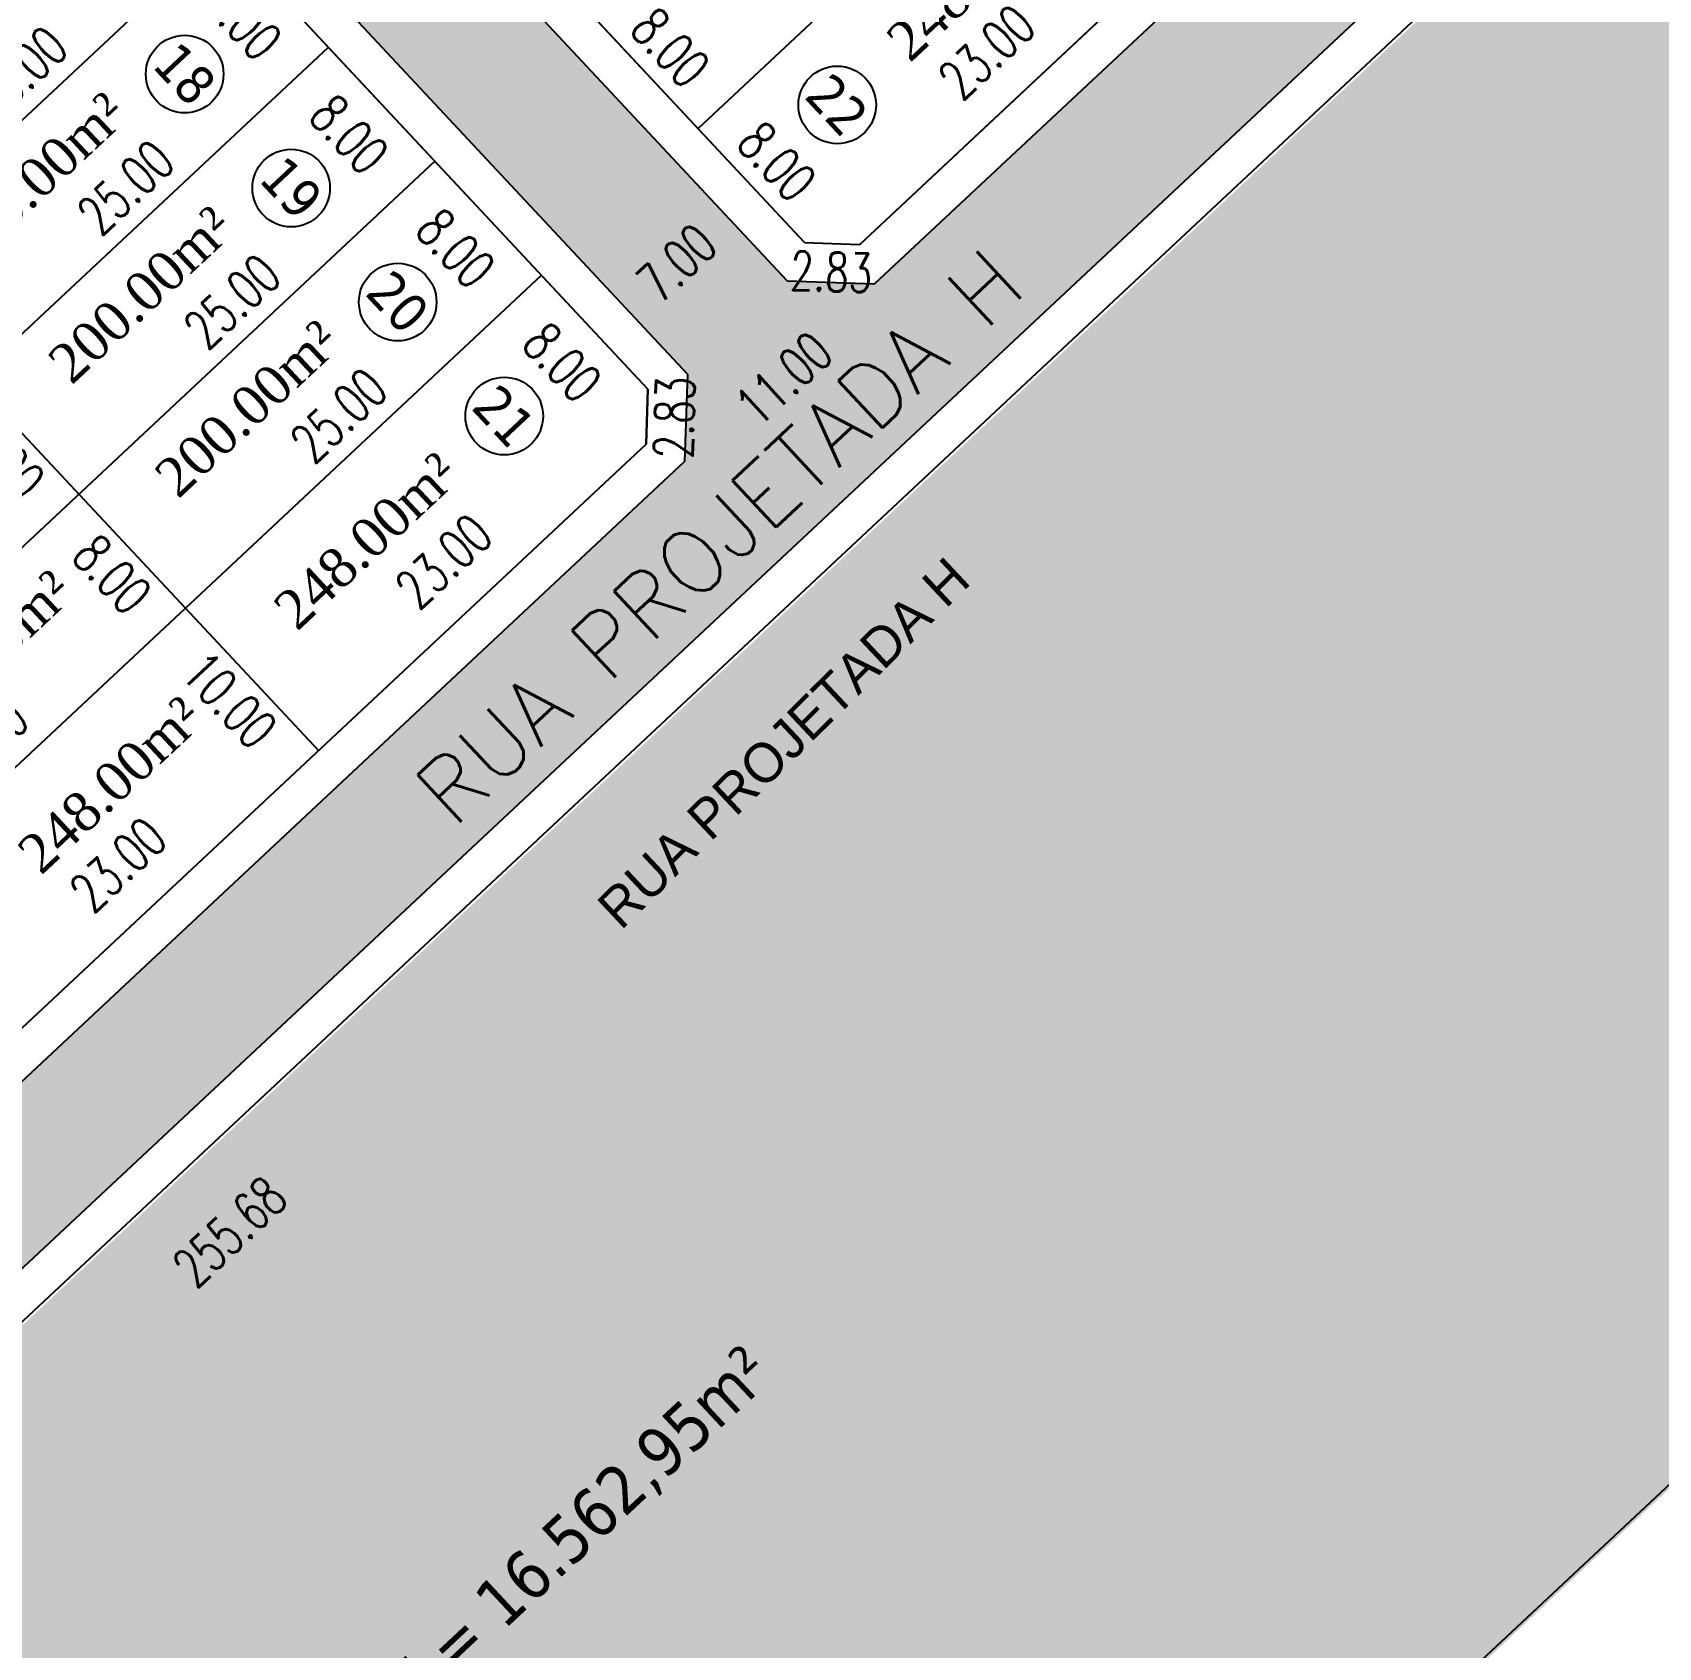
# Model space of a CAD drawing. Header units: metres. Extents: x 437145 to 437701, y 9614495 to 9615043.
# Drawn here: x 437431.1 to 437514.5, y 9614640.9 to 9614723.7 of the extents above; entities that cross this region are included whole.
import ezdxf

# ---------------------------------------------------------------- set-up
doc = ezdxf.new("R2010")
doc.units = ezdxf.units.M
doc.header["$PDMODE"] = 35
doc.header["$PDSIZE"] = 0.1
for name, color, linetype in [('ADUTORA', 90, 'Continuous'), ('AREA', 7, 'Continuous'), ('Auxiliar', 7, 'Continuous'), ('COTAS', 10, 'Continuous'), ('Layer3', 1, 'Continuous'), ('M_FIO', 32, 'Continuous'), ('ÁREA', 7, 'Continuous')]:
    doc.layers.add(name, color=color, linetype=linetype)
doc.styles.add('ARIAL', font='arial.ttf')
doc.styles.add('COTAS', font='romans.shx', dxfattribs={"width": 0.7})
doc.styles.add('symplex', font='simplex.shx', dxfattribs={"bigfont": 'bigfont.shx'})
doc.styles.add('tahoma', font='tahoma.ttf')
doc.styles.add('ÁREA', font='times.ttf', dxfattribs={"height": 2})
doc.dimstyles.new('C-75', dxfattribs={"dimtxt": 2, "dimasz": 0.2, "dimexe": 0, "dimexo": 0, "dimgap": 1, "dimtad": 0, "dimzin": 4, "dimdsep": 46, "dimtxsty": 'COTAS', "dimblk1": 'BOL-COT', "dimblk2": 'BOL-COT', "dimsah": 1, "dimcen": 0.1, "dimse1": 1, "dimse2": 1, "dimsd1": 1, "dimsd2": 1, "dimclrd": 8, "dimclre": 256, "dimaunit": 1, "dimadec": 3, "dimazin": 0, "dimtfac": 0.5, "dimtix": 1, "dimtmove": 0, "dimatfit": 3, "dimldrblk": 'BOL-COT', "dimfxl": 1, "dimtolj": 1, "dimtzin": 0, "dimarcsym": 0})

# ---------------------------------------------------------------- blocks, each defined once
blk = doc.blocks.new('*D418')
at = {"layer": 'Defpoints', "color": 0, "transparency": 16777216}
for p in [(2585.276357768147, 1047.392078472632), (2585.276423318801, 1045.548344279039), (2610.276423352911, 1045.54923310909)]:
    blk.add_point(p, dxfattribs=at)
at = {"layer": 'Layer3', "transparency": 16777216, "insert": (2597.776357785201, 1047.392522887658), "char_height": 2, "attachment_point": 5, "rotation": 0.002037048421005068, "style": 'COTAS'}
blk.add_mtext('\\A1;25.00', dxfattribs=at)
blk = doc.blocks.new('BOL-COT')
at = {"layer": 'COTAS'}
for p, q in [((-1.999999999999943, 8.53e-14), (2, 8.53e-14)), ((0, -2.999999999999971), (0, 3.000000000000028))]:
    blk.add_line(p, q, dxfattribs=at)
blk.add_circle((0, 0), 0.4, dxfattribs=at)
blk = doc.blocks.new('*D423')
at = {"layer": 'Defpoints', "color": 0, "transparency": 16777216}
for p in [(2585.276642200405, 1039.39207847822), (2585.27670775106, 1037.548344282764), (2610.276707785519, 1037.549233112815)]:
    blk.add_point(p, dxfattribs=at)
at = {"layer": 'Layer3', "transparency": 16777216, "insert": (2597.776642217635, 1039.392522893246), "char_height": 2, "attachment_point": 5, "rotation": 0.002037048421005068, "style": 'COTAS'}
blk.add_mtext('\\A1;25.00', dxfattribs=at)
blk = doc.blocks.new('*D427')
at = {"layer": 'Defpoints', "color": 0, "transparency": 16777216}
for p in [(2585.276926620367, 1031.392078491259), (2585.276992170746, 1029.54834429394), (2610.276992204972, 1029.549233120265)]:
    blk.add_point(p, dxfattribs=at)
at = {"layer": 'Layer3', "transparency": 16777216, "insert": (2597.776926637479, 1031.392522904421), "char_height": 2, "attachment_point": 5, "rotation": 0.0020370398832807433, "style": 'COTAS'}
blk.add_mtext('\\A1;25.00', dxfattribs=at)
blk = doc.blocks.new('*D431')
at = {"layer": 'Defpoints', "color": 0, "transparency": 16777216}
for p in [(2610.276992205671, 1029.549233116541), (2607.997557326302, 1021.549152074414), (2610.277276631701, 1021.549233125853)]:
    blk.add_point(p, dxfattribs=at)
at = {"layer": 'Layer3', "transparency": 16777216, "insert": (2607.997415113287, 1025.549152069758), "char_height": 2, "attachment_point": 5, "rotation": 270.0020370513944, "style": 'COTAS'}
blk.add_mtext('\\A1;8.00', dxfattribs=at)
blk = doc.blocks.new('*D432')
at = {"layer": 'Defpoints', "color": 0, "transparency": 16777216}
for p in [(2585.277211044683, 1023.392078487533), (2585.277276595613, 1021.54834429394), (2610.277276630887, 1021.549233127716)]:
    blk.add_point(p, dxfattribs=at)
at = {"layer": 'Layer3', "transparency": 16777216, "insert": (2597.77721106232, 1023.392522904421), "char_height": 2, "attachment_point": 5, "rotation": 0.0020370569586835563, "style": 'COTAS'}
blk.add_mtext('\\A1;25.00', dxfattribs=at)
blk = doc.blocks.new('*D434')
at = {"layer": 'Defpoints', "color": 0, "transparency": 16777216}
for p in [(2581.180181866244, 1029.370342893857), (2581.180466293206, 1021.370342897582), (2583.711088575796, 1021.370432869733)]:
    blk.add_point(p, dxfattribs=at)
at = {"layer": 'Layer3', "transparency": 16777216, "insert": (2583.710946362315, 1025.370432867068), "char_height": 2, "attachment_point": 5, "rotation": 270.0020370580631, "style": 'COTAS'}
blk.add_mtext('\\A1;8.00', dxfattribs=at)
blk = doc.blocks.new('*D435')
at = {"layer": 'Defpoints', "color": 0, "transparency": 16777216}
for p in [(2585.276486533758, 1023.583527554157), (2560.277276967152, 1021.538638731795), (2585.277276637522, 1021.548344292077)]:
    blk.add_point(p, dxfattribs=at)
at = {"layer": 'Layer3', "transparency": 16777216, "insert": (2572.776486698573, 1023.578674774016), "char_height": 2, "attachment_point": 5, "rotation": 0.022243504854239943, "style": 'COTAS'}
blk.add_mtext('\\A1;25.00', dxfattribs=at)
blk = doc.blocks.new('*D436')
at = {"layer": 'Defpoints', "color": 0, "transparency": 16777216}
for p in [(2610.277276629838, 1021.549233125853), (2607.997841750062, 1013.549152074447), (2610.277561055752, 1013.549233125853)]:
    blk.add_point(p, dxfattribs=at)
at = {"layer": 'Layer3', "transparency": 16777216, "insert": (2607.997699537105, 1017.549152074447), "char_height": 2, "attachment_point": 5, "rotation": 270.0020370505582, "style": 'COTAS'}
blk.add_mtext('\\A1;8.00', dxfattribs=at)
blk = doc.blocks.new('*D437')
at = {"layer": 'Defpoints', "color": 0, "transparency": 16777216}
for p in [(2585.277495469147, 1015.39207850616), (2585.277561019664, 1013.548344301391), (2610.277561055055, 1013.549233129579)]:
    blk.add_point(p, dxfattribs=at)
at = {"layer": 'Layer3', "transparency": 16777216, "insert": (2597.777495486842, 1015.392522920254), "char_height": 2, "attachment_point": 5, "rotation": 0.0020370441520397727, "style": 'COTAS'}
blk.add_mtext('\\A1;25.00', dxfattribs=at)
blk = doc.blocks.new('*D439')
at = {"layer": 'Defpoints', "color": 0, "transparency": 16777216}
for p in [(2581.180466290296, 1021.370342895719), (2581.180750717259, 1013.370342905033), (2583.711373000138, 1013.370432877184)]:
    blk.add_point(p, dxfattribs=at)
at = {"layer": 'Layer3', "transparency": 16777216, "insert": (2583.711230786657, 1017.370432872656), "char_height": 2, "attachment_point": 5, "rotation": 270.0020370580645, "style": 'COTAS'}
blk.add_mtext('\\A1;8.00', dxfattribs=at)
blk = doc.blocks.new('*D440')
at = {"layer": 'Defpoints', "color": 0, "transparency": 16777216}
for p in [(2585.276770957509, 1015.583527557883), (2560.277561392252, 1013.538638737384), (2585.277561061574, 1013.548344301391)]:
    blk.add_point(p, dxfattribs=at)
at = {"layer": 'Layer3', "transparency": 16777216, "insert": (2572.776771122848, 1015.578674775879), "char_height": 2, "attachment_point": 5, "rotation": 0.022243513392910287, "style": 'COTAS'}
blk.add_mtext('\\A1;25.00', dxfattribs=at)
blk = doc.blocks.new('*D441')
at = {"layer": 'Defpoints', "color": 0, "transparency": 16777216}
for p in [(2610.277561055929, 1013.549233148206), (2607.998126171845, 1005.549152104283), (2610.277845481726, 1005.549233155656)]:
    blk.add_point(p, dxfattribs=at)
at = {"layer": 'Layer3', "transparency": 16777216, "insert": (2607.997983958946, 1009.549152100558), "char_height": 2, "attachment_point": 5, "rotation": 270.0020370497263, "style": 'COTAS'}
blk.add_mtext('\\A1;8.00', dxfattribs=at)
blk = doc.blocks.new('*D442')
at = {"layer": 'Defpoints', "color": 0, "transparency": 16777216}
for p in [(2585.106200705709, 1006.25523830052), (2585.106336872059, 1002.425340744066), (2608.106336837716, 1002.426158475089)]:
    blk.add_point(p, dxfattribs=at)
at = {"layer": 'Layer3', "transparency": 16777216, "insert": (2596.606200688537, 1006.255647166032), "char_height": 2, "attachment_point": 5, "rotation": 0.002037066801559902, "style": 'COTAS'}
blk.add_mtext('\\A1;23.00', dxfattribs=at)
blk = doc.blocks.new('*D444')
at = {"layer": 'Defpoints', "color": 0, "transparency": 16777216}
for p in [(2585.27781881843, 1006.298700671974), (2562.277916618006, 1003.547526585269), (2585.277916602174, 1003.548344306979)]:
    blk.add_point(p, dxfattribs=at)
at = {"layer": 'Layer3', "transparency": 16777216, "insert": (2573.777818826346, 1006.298291811119), "char_height": 2, "attachment_point": 5, "rotation": 0.002037043599542301, "style": 'COTAS'}
blk.add_mtext('\\A1;23.00', dxfattribs=at)
blk = doc.blocks.new('*D445')
at = {"layer": 'Defpoints', "color": 0, "transparency": 16777216}
for p in [(2585.277561019664, 1013.548344301391), (2583.714371300035, 1003.548288710042), (2585.277916602174, 1003.548344306979)]:
    blk.add_point(p, dxfattribs=at)
at = {"layer": 'Layer3', "transparency": 16777216, "insert": (2583.714193508781, 1008.548288707248), "char_height": 2, "attachment_point": 5, "rotation": 270.00203733770746, "style": 'COTAS'}
blk.add_mtext('\\A1;10.00', dxfattribs=at)
blk = doc.blocks.new('*D529')
at = {"layer": 'Defpoints', "color": 0, "transparency": 16777216}
for p in [(2621.277276624076, 1021.549624210554), (2621.277561049932, 1013.549624216142), (2623.069725343283, 1013.549687933375)]:
    blk.add_point(p, dxfattribs=at)
at = {"layer": 'Layer3', "transparency": 16777216, "insert": (2623.069583130356, 1017.549687930581), "char_height": 2, "attachment_point": 5, "rotation": 270.00203705014275, "style": 'COTAS'}
blk.add_mtext('\\A1;8.00', dxfattribs=at)
blk = doc.blocks.new('*D531')
at = {"layer": 'Defpoints', "color": 0, "transparency": 16777216}
for p in [(2646.276770930091, 1015.585696310136), (2621.277561364486, 1013.540807484049), (2646.277561034158, 1013.550513048056)]:
    blk.add_point(p, dxfattribs=at)
at = {"layer": 'Layer3', "transparency": 16777216, "insert": (2633.776771095254, 1015.580843528132), "char_height": 2, "attachment_point": 5, "rotation": 0.02224351339259516, "style": 'COTAS'}
blk.add_mtext('\\A1;25.00', dxfattribs=at)
blk = doc.blocks.new('*D534')
at = {"layer": 'Defpoints', "color": 0, "transparency": 16777216}
for p in [(2621.277561050106, 1013.549624238494), (2621.277845475031, 1005.549624244082), (2623.070009771292, 1005.549687961106)]:
    blk.add_point(p, dxfattribs=at)
at = {"layer": 'Layer3', "transparency": 16777216, "insert": (2623.06986755883, 1009.549687958312), "char_height": 2, "attachment_point": 5, "rotation": 270.0020370434727, "style": 'COTAS'}
blk.add_mtext('\\A1;8.00', dxfattribs=at)
blk = doc.blocks.new('*D535')
at = {"layer": 'Defpoints', "color": 0, "transparency": 16777216}
for p in [(2646.277818791654, 1006.300869416776), (2623.277916590241, 1003.549695330071), (2646.277916575398, 1003.550513051781)]:
    blk.add_point(p, dxfattribs=at)
at = {"layer": 'Layer3', "transparency": 16777216, "insert": (2634.777818799076, 1006.300460555922), "char_height": 2, "attachment_point": 5, "rotation": 0.0020370435994506277, "style": 'COTAS'}
blk.add_mtext('\\A1;23.00', dxfattribs=at)
blk = doc.blocks.new('*D817')
at = {"layer": 'Defpoints', "color": 0, "transparency": 16777216}
for p in [(2610.276707780745, 1037.549233110953), (2607.997272899921, 1029.549152065416), (2610.27699220567, 1029.54923311654)]:
    blk.add_point(p, dxfattribs=at)
at = {"layer": 'Layer3', "transparency": 16777216, "insert": (2607.997130687459, 1033.549152062622), "char_height": 2, "attachment_point": 5, "rotation": 270.0020370434727, "style": 'COTAS'}
blk.add_mtext('\\A1;8.00', dxfattribs=at)
blk = doc.blocks.new('*D827')
at = {"layer": 'Defpoints', "color": 0, "transparency": 16777216}
for p in [(2610.277845481725, 1005.549233155656), (2608.277916587156, 1003.549162049177), (2609.26707355431, 1002.560075414473)]:
    blk.add_point(p, dxfattribs=at)
at = {"layer": 'Layer3', "transparency": 16777216, "insert": (2610.267038001595, 1003.560110967713), "char_height": 2, "attachment_point": 5, "rotation": 45.00203703554999, "style": 'COTAS'}
blk.add_mtext('\\A1;2.83', dxfattribs=at)
blk = doc.blocks.new('*D828')
at = {"layer": 'Defpoints', "color": 0, "transparency": 16777216}
for p in [(2621.277845473227, 1005.549624419171), (2623.277916775807, 1003.549695331934), (2622.249905836349, 1002.521611290419)]:
    blk.add_point(p, dxfattribs=at)
at = {"layer": 'Layer3', "transparency": 16777216, "insert": (2621.249870185059, 1003.521575834037), "char_height": 2, "attachment_point": 5, "rotation": 315.002037084544, "style": 'COTAS'}
blk.add_mtext('\\A1;2.83', dxfattribs=at)
blk = doc.blocks.new('*D878')
at = {"layer": 'Defpoints', "color": 0, "transparency": 16777216}
for p in [(2610.277841613593, 1005.657969151023), (2621.277845475148, 1005.549624443385), (2621.234273029824, 1001.125808298918)]:
    blk.add_point(p, dxfattribs=at)
at = {"layer": 'Layer3', "transparency": 16777216, "insert": (2615.734271099047, 1001.179980652737), "char_height": 2, "attachment_point": 5, "rotation": 359.43568258449824, "style": 'COTAS'}
blk.add_mtext('\\A1;11.00', dxfattribs=at)
blk = doc.blocks.new('*D879')
at = {"layer": 'Defpoints', "color": 0, "transparency": 16777216}
for p in [(2612.277713567159, 1009.259546164754), (2619.277713563957, 1009.259795036498), (2619.277713563957, 1009.259795040223)]:
    blk.add_point(p, dxfattribs=at)
at = {"layer": 'Layer3', "transparency": 16777216, "insert": (2615.777713565558, 1009.259670604351), "char_height": 2, "attachment_point": 5, "rotation": 0.0020370429361889534, "style": 'COTAS'}
blk.add_mtext('\\A1;7.00', dxfattribs=at)
blk = doc.blocks.new('*D905')
at = {"layer": 'Defpoints', "color": 0, "transparency": 16777216}
for p in [(2437.267323798583, 992.5310568637407), (2692.948306783478, 992.540147149489), (2692.948445382822, 988.6417860030389)]:
    blk.add_point(p, dxfattribs=at)
at = {"layer": 'Layer3', "transparency": 16777216, "insert": (2565.107953890376, 988.6372408601648), "char_height": 2, "attachment_point": 5, "rotation": 0.0020370502398767785, "style": 'COTAS'}
blk.add_mtext('\\A1;255.68', dxfattribs=at)
blk = doc.blocks.new('atutu')
h = blk.add_hatch(color=252)
h.dxf.hatch_style = 1
h.paths.add_polyline_path([(2863.27140678136, 1159.558238957408), (2832.441365581961, 1159.557143029156), (2829.269912204845, 1162.728995614085), (2829.271411739139, 1186.557193566445), (2822.271411752119, 1186.556761926371), (2822.269912194019, 1162.728213547128), (2819.09828051572, 1159.556668717745), (2712.443942977023, 1159.552877426478), (2709.272258869338, 1162.724336050782), (2709.271411981923, 1186.548470260906), (2702.271411822259, 1186.552842710498), (2702.272258873936, 1162.724087221879), (2699.100800246664, 1159.552403111342), (2531.943943363696, 1159.546461113128), (2528.772258974577, 1162.717918372113), (2528.771411935881, 1186.546327062282), (2521.771411945776, 1186.546083545643), (2521.772258983716, 1162.717701955098), (2518.600845955045, 1159.545986803579), (2436.443943144952, 1159.54306633431), (2433.2734401203, 1162.71334396522), (2433.272602327134, 1186.281645370978), (2426.272602420324, 1186.281645370978), (2426.281634772279, 928.7582939084205), (2433.281757170125, 928.7429307180973), (2433.279530455964, 991.3835418525669), (2436.438828028122, 994.5430630039009), (2521.436665092793, 994.5460849482151), (2521.436663749652, 994.5460745378914), (2524.218322191311, 994.5462978762192), (2531.21832219556, 994.5462978762192), (2534.779809492489, 994.5465489349843), (2534.768827719056, 994.5465589541527), (2792.106664956047, 994.5557081423284), (2795.278350587318, 991.384248027909), (2795.280577226275, 928.7558006759319), (2802.280577230408, 928.7558006759319), (2802.278350192495, 991.3954800054016), (2805.438827599015, 994.5561821426782), (2853.117648044625, 994.5578772801491), (2856.278350169154, 991.3973998952242), (2856.280577190186, 928.7582247092904), (2863.271366820345, 928.7582182477745)])
h.paths.add_polyline_path([(2612.272733265674, 1149.377741661254), (2612.277876275673, 1004.720887549552), (2609.106416146004, 1001.549201898608), (2561.449562127493, 1001.547507541585), (2558.277876297152, 1004.718967855308), (2558.272733288899, 1149.375821790058), (2561.444193402853, 1152.547507431689), (2609.101047624275, 1152.549201786849)], flags=16)
h.paths.add_polyline_path([(2619.272733261599, 1149.377990736025), (2622.444193176891, 1152.549676178354), (2670.101047609316, 1152.551370531651), (2673.272733240237, 1149.379910415369), (2673.277876248957, 1004.723056471306), (2670.106415938784, 1001.551370641547), (2622.449562099786, 1001.549676290113), (2619.277876271133, 1004.721136598247)], flags=16)
h.paths.add_polyline_path([(2551.272733292741, 1149.375572922039), (2551.277876301635, 1004.71871880475), (2548.106416166318, 1001.54703315008), (2500.449561969459, 1001.545338791195), (2497.277876336617, 1004.716798911202), (2497.27273331678, 1149.373653047118), (2500.444193430443, 1152.545338683161), (2548.101047658676, 1152.547033038321)], flags=16)
h.paths.add_polyline_path([(2680.272733235522, 1149.38015928525), (2683.444193349302, 1152.551844926882), (2731.101047563856, 1152.553539282042), (2734.272733212822, 1149.382079150859), (2734.277876221657, 1004.725225419137), (2731.106415716897, 1001.553539395663), (2683.449562278367, 1001.551845034915), (2680.27787624494, 1004.723305547941)], flags=16)
h.paths.add_polyline_path([(2490.272733319516, 1149.373404180962), (2490.27787634011, 1004.716550035733), (2487.106416225748, 1001.544864403415), (2436.452177504509, 1001.543063480738), (2433.279056522612, 1004.715958876866), (2433.27391435121, 1149.372558730054), (2436.44419347503, 1152.54306327771), (2487.101047690341, 1152.544864293519)], flags=16)
h.paths.add_polyline_path([(2741.272733208806, 1149.382328035641), (2744.444193322643, 1152.554013671684), (2792.101047538128, 1152.555708026844), (2795.272733186803, 1149.384247895661), (2795.277876196395, 1004.727393774647), (2792.106416082732, 1001.555708140466), (2744.449562452292, 1001.55401378158), (2741.277876218456, 1004.725474493909)], flags=16)
h.paths.add_polyline_path([(2802.272733183892, 1149.384496780443), (2805.444193296857, 1152.556182418349), (2853.101047503611, 1152.557876775372), (2856.272733159736, 1149.386416634875), (2856.277876169678, 1004.729562517586), (2853.106416056015, 1001.557876883405), (2805.449561822776, 1001.556182530108), (2802.277876191855, 1004.727642640802)], flags=16)
at = {"layer": 'Layer3'}
h = blk.add_hatch(dxfattribs=at)
h.set_pattern_fill('AR-SAND', color=85)
h.set_pattern_definition([(37.50000000000001, (-475198.4405669911, -9591283.716216572), (-0.0629933581096082, 1.926823769013158), [0, -1.52, 0, -1.7, 0, -1.625]), (7.499999999999999, (-475198.4405669911, -9591283.716216572), (1.769776705267727, 2.82214606522974), [0, -0.82, 0, -1.37, 0, -0.525]), (327.5, (-475199.6705669911, -9591283.716216572), (3.114141861751495, 0.0056590535369649), [0, -0.5, 0, -1.8, 0, -2.35]), (317.5, (-475199.6705669911, -9591283.716216572), (3.006126604572293, 0.8776755649342494), [0, -0.25, 0, -1.179999999999999, 0, -1.35])])
h.paths.add_polyline_path([(2436.126924705075, 992.384416006973), (2434.126995811495, 990.3843449042197), (2434.129192584916, 928.596102536192), (2693.799192777451, 928.5960575775262), (2693.796995679639, 990.3935770061817), (2691.796924574674, 992.393505905291)])
h.paths.add_polyline_path([(2562.124553583004, 959.3795919590647, -1), (2555.759081086983, 959.3795919590647, -1)], flags=0)
h.paths.add_polyline_path([(2559.989958347252, 986.9904585895147), (2567.923291675596, 986.9907406461443), (2567.923185015878, 989.9907406461442), (2559.989851687535, 989.9904585895146)], flags=24)
h.paths.add_polyline_path([(2688.787800929184, 962.7600555201079), (2688.788033209823, 956.2267221887614), (2691.788033208019, 956.2268288494106), (2691.787800927321, 962.7601621788943)], flags=24)
h.paths.add_polyline_path([(2435.671948866477, 962.7510564443674), (2435.672181147757, 956.2177231130208), (2438.672181145894, 956.21782977367), (2438.671948864614, 962.7511631050165)], flags=24)
h.paths.add_polyline_path([(2555.309725110792, 955.7966256462988), (2562.315601533419, 955.796874724796), (2562.315332728636, 963.3574858703669), (2555.30945630601, 963.357236790007)], flags=24)
h.paths.add_polyline_path([(2559.997437076201, 931.0975781907345), (2567.930770404544, 931.0978602473642), (2567.930663745059, 934.0978602473642), (2559.997330416716, 934.0975781907346)], flags=24)
h.paths.add_polyline_path([(2535.917833112903, 962.3164960877057), (2582.058685691178, 962.2808426660503), (2582.063393164683, 968.3730168030615), (2535.922540586349, 968.4086702247168)], flags=24)
at = {"layer": 'Layer3', "color": 0}
for p, q in [((2610.277845480678, 1005.549233153793), (2608.277916587156, 1003.549162049177)), ((2621.277845473227, 1005.549624419171), (2623.277916578425, 1003.549695529375))]:
    blk.add_line(p, q, dxfattribs=at)
at = {"layer": 'Layer3', "color": 252}
for p, q in [((2612.277874932532, 1004.720877139229), (2609.106414817763, 1001.549191503185)), ((2619.277874927992, 1004.721126187924), (2622.449560561066, 1001.549666075367))]:
    blk.add_line(p, q, dxfattribs=at)
at = {"layer": 'Layer3', "color": 0}
for points in [[(2829.271410125623, 1186.552887119684), (2863.271410113399, 1186.554095730516), (2863.271365478309, 928.7582078374508), (2435.280574230909, 928.7586033831868)], [(2585.272690274893, 1150.548344150516), (2585.277916601941, 1003.548344303253)], [(2610.277845480678, 1005.549233153793), (2610.272761378228, 1148.549233019683)], [(2621.277845473227, 1005.549624419171), (2621.272761372058, 1148.549624309275)], [(2560.276707252278, 1037.547455447126), (2610.276707779698, 1037.54923310909)], [(2560.276992139721, 1029.547455452713), (2610.276992205554, 1029.549233114678)], [(2560.277276565694, 1021.547455458301), (2610.277276630537, 1021.549233122128)], [(2560.277560992597, 1013.547455463889), (2610.277561054822, 1013.549233125853)], [(2621.277560966288, 1013.549624413583), (2671.27756102857, 1013.551402073684)], [(2562.277916805319, 1003.547526583406), (2608.277916571615, 1003.549162034276)], [(2623.277916775807, 1003.549695331934), (2669.27791636847, 1003.551330780941)], [(2437.278307785478, 992.5430824368779), (2692.948306703604, 992.5521723313901)], [(2426.281633429137, 928.7582834980966), (2863.280575801992, 928.758207835588)]]:
    blk.add_lwpolyline(points, dxfattribs=at)
for centre in [(2603.946882740967, 1033.569601543579), (2603.947167172353, 1025.569601355451), (2603.94745159105, 1017.569601556617), (2603.947736016091, 1009.569601584557), (2627.317030967935, 1009.561615676019)]:
    blk.add_circle(centre, 1.990958139869911, dxfattribs=at)
at = {"layer": 'M_FIO'}
for p, q in [((2612.277874933638, 1004.720877139229), (2609.106414818869, 1001.549191503185)), ((2619.277874929097, 1004.721126187924), (2622.449560562172, 1001.549666075367))]:
    blk.add_line(p, q, dxfattribs=at)
for points in [[(2612.277874932532, 1004.720877139229), (2612.272731922532, 1149.37773125093)], [(2612.277874933638, 1004.720877139229), (2612.272731923638, 1149.37773125093)], [(2619.277874927992, 1004.721126187924), (2619.27273191939, 1149.377980325702)], [(2619.277874929097, 1004.721126187924), (2619.272731920495, 1149.377980325702)], [(2561.449560788135, 1001.547497131261), (2609.106414800184, 1001.549191488284)], [(2561.44956078924, 1001.547497131261), (2609.10641480129, 1001.549191488284)], [(2622.449560757634, 1001.549665879789), (2670.106414599077, 1001.551360231224)], [(2622.44956075874, 1001.549665879789), (2670.106414600183, 1001.551360231224)], [(2534.779809492489, 994.5465489349843), (2693.770535487163, 994.5522015664799)], [(2534.779809493596, 994.5465489349843), (2693.770535487163, 994.5522015664799)]]:
    blk.add_lwpolyline(points, dxfattribs=at)
at = {"layer": 'ADUTORA', "color": 7, "style": 'symplex'}
blk.add_text('RUA PROJETADA H', height=3.284297485517897, rotation=0.0256716937465512, dxfattribs=at).set_placement((2587.583157757088, 995.8751335128727))
at = {"layer": 'AREA', "color": 0, "linetype": 'ByBlock', "lineweight": -2, "style": 'tahoma'}
blk.add_text('ÁREA VERDE = 16.562,95m²', height=2.499999999999999, rotation=359.9557270847325, dxfattribs=at).set_placement((2538.102631513171, 964.1145362551517))
at = {"layer": 'Layer3', "color": 5, "char_height": 1.999999999999999, "attachment_point": 5, "rotation": 270.0497252510426, "style": 'tahoma'}
for s, insert in [('\\A1;18', (2603.946882742074, 1033.569601549166)), ('\\A1;19', (2603.947167168977, 1025.569601560342)), ('\\A1;20', (2603.947451593203, 1017.569601562205)), ('\\A1;21', (2603.947736018245, 1009.569601592007)), ('\\A1;22', (2627.317030968227, 1009.561615676019))]:
    blk.add_mtext(s, dxfattribs=dict(at, insert=insert))
at = {"layer": 'ÁREA', "linetype": 'Continuous', "lineweight": -2, "extrusion": (0.0262307824511418, -0.0004708427962515, 0.9996558029437244), "style": 'ÁREA'}
for s, p in [('200.00m²', (1080.155145022803, -2569.064200325863, 62.86954059712422)), ('200.00m²', (1072.156438614397, -2569.208012137015, 62.87331480015392)), ('200.00m²', (1064.15773223955, -2569.35182394966, 62.87708900326918)), ('248.00m²', (1055.033123815622, -2569.344290453229, 62.87689129379682))]:
    blk.add_text(s, height=1.999999999999999, rotation=270.9999999484056, dxfattribs=at).set_placement(p)
at = {"layer": 'ÁREA', "linetype": 'Continuous', "lineweight": -2, "extrusion": (0.02623078245114181, -0.0004708427962515001, 0.9996558029437245), "style": 'ÁREA'}
for s, p in [('200.00m²', (1063.811690614813, -2550.608615112516, 62.38519146101665)), ('248.00m²', (1054.538243649842, -2551.220073235554, 62.40123859299266)), ('248.00m²', (1055.635186269967, -2612.189216849266, 64.0013153006374))]:
    blk.add_text(s, height=1.999999999999999, rotation=270.9999999484056, dxfattribs=at).set_placement(p)
at = {"layer": 'Layer3', "color": 0}
for p1, p2, distance, picture, middle in [((2610.276423352911, 1045.54923310909), (2585.276423318801, 1045.548344279039), -1.843734194758304, '*D418', (2597.776357785201, 1047.392522887658)), ((2610.276707785519, 1037.549233112815), (2585.27670775106, 1037.548344282764), -1.8437341966211767, '*D423', (2597.776642217635, 1039.392522893246)), ((2610.276707780746, 1037.549233110953), (2610.276992205671, 1029.54923311654), -2.2797193071907595, '*D817', (2607.997130687459, 1033.549152062622)), ((2610.276992204972, 1029.549233120266), (2585.276992170746, 1029.54834429394), -1.8437341984842668, '*D427', (2597.776926637479, 1031.392522904421)), ((2610.276992205671, 1029.54923311654), (2610.277276631701, 1021.549233125853), -2.279719306840161, '*D431', (2607.997415113287, 1025.549152069758)), ((2560.277276967152, 1021.538638731795), (2585.277276637522, 1021.548344292077), 2.0351834154479445, '*D435', (2572.776486698573, 1023.578674774016)), ((2610.277276630887, 1021.549233127716), (2585.277276595613, 1021.54834429394), -1.843734194758314, '*D432', (2597.77721106232, 1023.392522904421)), ((2610.277276629839, 1021.549233125853), (2610.277561055753, 1013.549233125853), -2.2797193071316526, '*D436', (2607.997699537105, 1017.549152074447)), ((2621.277276624076, 1021.549624210554), (2621.277561049932, 1013.549624216142), 1.7921642944837837, '*D529', (2623.069583130356, 1017.549687930581)), ((2560.277561392251, 1013.538638737384), (2585.277561061574, 1013.548344301391), 2.0351834098601267, '*D440', (2572.776771122848, 1015.578674775879)), ((2610.277561055055, 1013.549233129579), (2585.277561019664, 1013.548344301391), -1.8437342059342836, '*D437', (2597.777495486842, 1015.392522920254)), ((2621.277561364486, 1013.540807484049), (2646.277561034158, 1013.550513048056), 2.0351834154480626, '*D531', (2633.776771095254, 1015.580843528132)), ((2585.277561019664, 1013.548344301391), (2585.277916602174, 1003.548344306979), -1.5635453031275834, '*D445', (2583.714193508781, 1008.548288707248)), ((2610.277561055927, 1013.549233148205), (2610.277845481725, 1005.549233155656), -2.2797193113207848, '*D441', (2607.997983958946, 1009.549152100558)), ((2621.277561050107, 1013.549624238494), (2621.277845475031, 1005.549624244082), 1.7921642973937042, '*D534', (2623.06986755883, 1009.549687958312)), ((2562.277916618006, 1003.547526585269), (2585.277916602174, 1003.548344306979), 2.7503563667332727, '*D444', (2573.777818826346, 1006.298291811119)), ((2608.106336837716, 1002.426158475089), (2585.106336872059, 1002.425340744066), -3.8298975588745403, '*D442', (2596.606200688537, 1006.255647166032)), ((2623.277916590241, 1003.549695330071), (2646.277916575398, 1003.550513051781), 2.750356366733272, '*D535', (2634.777818799076, 1006.300460555922)), ((2610.277845481725, 1005.549233155656), (2608.277916587156, 1003.549162049177), 1.398829466596781, '*D827', (2610.267038001595, 1003.560110967713)), ((2621.277845473227, 1005.549624419171), (2623.277916775807, 1003.549695331934), -1.4538787047285802, '*D828', (2621.249870185059, 1003.521575834037)), ((2437.267323798584, 992.5310568637408), (2692.948306783478, 992.540147149489), -3.8983611489139833, '*D905', (2565.107953890376, 988.6372408601648))]:
    dim = blk.add_aligned_dim(p1=p1, p2=p2, distance=distance, dimstyle='C-75', dxfattribs=at)
    dim.commit()
    dim.dimension.update_dxf_attribs({"geometry": picture, "text_midpoint": middle})
for base, p1, p2, angle, picture, middle in [((2583.711088575796, 1021.370432869733), (2581.180181866244, 1029.370342893857), (2581.180466293206, 1021.370342897582), 270.0020370580631, '*D434', (2583.710946362315, 1025.370432867068)), ((2583.711373000138, 1013.370432877184), (2581.180466290296, 1021.370342895719), (2581.180750717258, 1013.370342905033), 270.0020370580645, '*D439', (2583.711230786657, 1017.370432872656))]:
    dim = blk.add_linear_dim(base=base, p1=p1, p2=p2, angle=angle, dimstyle='C-75', dxfattribs=at)
    dim.commit()
    dim.dimension.update_dxf_attribs({"geometry": picture, "text_midpoint": middle, "dimtype": 129})
for p1, p2, distance, picture, middle in [((2612.277713567159, 1009.259546164754), (2619.277713563957, 1009.259795036498), 3.725062922432326e-09, '*D879', (2615.777713565558, 1009.259670604351)), ((2610.277841613593, 1005.657969151023), (2621.277845475148, 1005.549624443385), -4.424030722999004, '*D878', (2615.734271099047, 1001.179980652737))]:
    dim = blk.add_aligned_dim(p1=p1, p2=p2, distance=distance, dimstyle='C-75', override={"dimfxl": 1.25}, dxfattribs=at)
    dim.commit()
    dim.dimension.update_dxf_attribs({"geometry": picture, "text_midpoint": middle})

msp = doc.modelspace()

# ---------------------------------------------------------------- linework, layer by layer
at = {"layer": 'Auxiliar', "color": 2, "linetype": 'Continuous', "lineweight": -3}
for p, q in [((437470.722913689, 9614712.971973145), (437373.0615023398, 9614817.430513922)), ((437462.6864068646, 9614705.46014509), (437365.0266653849, 9614809.918629115)), ((437473.5480737174, 9614712.876941938), (437507.1501013823, 9614744.291963777)), ((437470.722913689, 9614712.971973145), (437473.5480737174, 9614712.876941938)), ((437462.5913195573, 9614702.633316763), (437462.6864068646, 9614705.46014509)), ((437428.9892918922, 9614671.218294922), (437462.5913195573, 9614702.633316763))]:
    msp.add_line(p, q, dxfattribs=at)

# ---------------------------------------------------------------- block references
at = {"rotation": 43.07140519794264}
msp.add_blockref('atutu', (436242.5698856535, 9612188.321055599), dxfattribs=at)

# ---------------------------------------------------------------- texts
at = {"layer": 'ADUTORA', "color": 7, "extrusion": (0.2523981432401358, 0.1002419811213371, 0.9624171250085908), "style": 'ARIAL'}
msp.add_text('RUA PROJETADA H', height=2, rotation=292.2865637495469, dxfattribs=at).set_placement((8774261.27836779, -3806794.405377731, 1074269.194286207))

doc.saveas('drawing.dxf')
